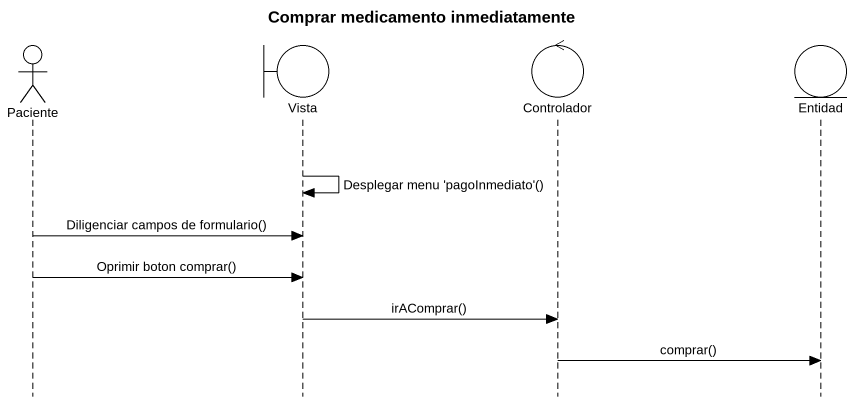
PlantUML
@startuml
title Comprar medicamento inmediatamente
hide footbox
actor Paciente
boundary Vista
control Controlador
entity Entidad

Vista -> Vista : Desplegar menu 'pagoInmediato'()
Paciente -> Vista : Diligenciar campos de formulario()
Paciente -> Vista : Oprimir boton comprar()
Vista -> Controlador : irAComprar()
Controlador -> Entidad : comprar()
@enduml
